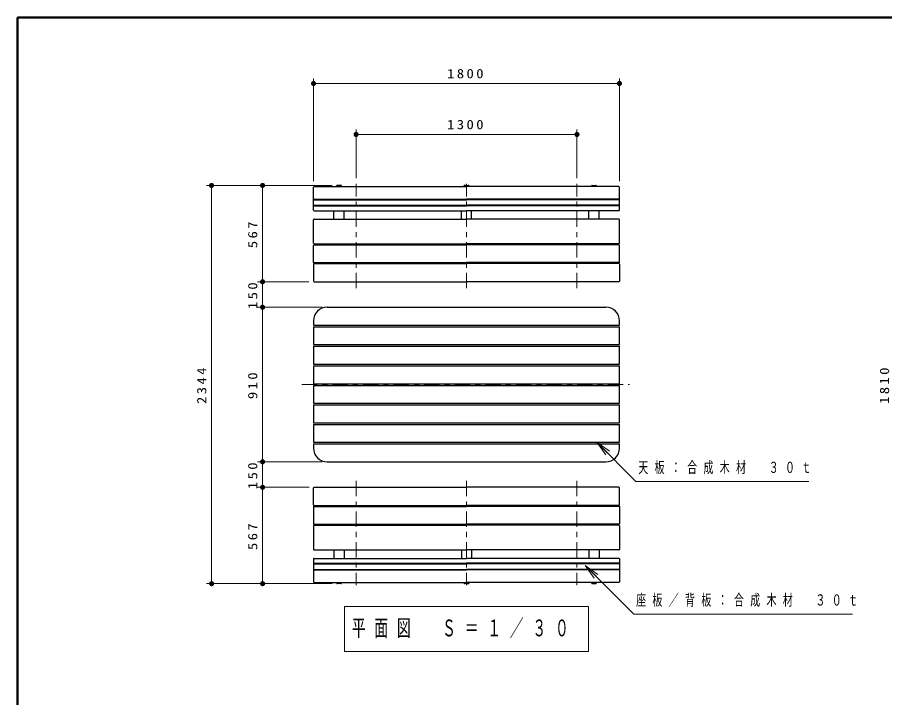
# Model space of a CAD drawing. Units: millimetres on the paper, with parts at other scales. Extents: x -385 to 0, y 0 to 267.
# Drawn here: x -385 to -214.9, y 133.5 to 267 of the extents above; entities that cross this region are included whole.
import ezdxf

# ---------------------------------------------------------------- set-up
doc = ezdxf.new("R2010")
doc.units = ezdxf.units.MM
doc.linetypes.add('USER2', pattern=[6, 3, -1, 1, -1])
doc.layers.add('LY_1', color=7, linetype='Continuous', lineweight=25)
doc.layers.add('LY_2', color=7, linetype='Continuous', lineweight=13)
doc.styles.add('ＭＳ ゴシック', font='')
doc.styles.get('ＭＳ ゴシック').set_extended_font_data('MS Gothic')

# ---------------------------------------------------------------- blocks, each defined once
blk = doc.blocks.new('filled_dot')
at = {"color": 0, "linetype": 'Continuous', "lineweight": -2, "const_width": 1.25}
blk.add_lwpolyline([(-0.625, 0, 1), (0.625, 0, 1)], format="xyb", close=True, dxfattribs=at)

msp = doc.modelspace()

# ---------------------------------------------------------------- linework, layer by layer
at = {"layer": 'LY_1', "lineweight": 13}
for p, q in [((-326.901, 234.851), (-326.901, 255.018)), ((-326.901, 254.018), (-266.901, 254.018)), ((-266.901, 234.851), (-266.901, 255.018)), ((-318.568, 235.453), (-318.568, 245.018)), ((-275.235, 235.453), (-275.235, 245.018)), ((-318.568, 244.018), (-275.235, 244.018)), ((-337.901, 234.018), (-347.901, 234.018)), ((-346.901, 155.871), (-346.901, 234.018)), ((-323.235, 234.018), (-337.901, 234.018)), ((-336.901, 215.111), (-336.901, 234.018)), ((-327.801, 215.111), (-337.901, 215.111)), ((-336.901, 210.111), (-336.901, 215.111)), ((-325.235, 210.111), (-337.901, 210.111)), ((-336.901, 179.778), (-336.901, 210.111)), ((-271.356, 183.611), (-269.235, 181.49)), ((-271.356, 183.611), (-268.881, 181.843)), ((-269.588, 181.136), (-271.356, 183.611)), ((-325.235, 179.778), (-337.901, 179.778)), ((-336.901, 174.778), (-336.901, 179.778)), ((-327.735, 174.778), (-337.901, 174.778)), ((-336.901, 155.871), (-336.901, 174.778)), ((-273.612, 159.45), (-271.491, 157.329)), ((-273.612, 159.45), (-271.138, 157.683)), ((-271.845, 156.976), (-273.612, 159.45)), ((-337.901, 155.871), (-347.901, 155.871)), ((-323.235, 155.871), (-337.901, 155.871)), ((-320.801, 151.387), (-320.801, 142.587)), ((-273.001, 151.387), (-320.801, 151.387)), ((-273.001, 142.587), (-273.001, 151.387)), ((-320.801, 142.587), (-273.001, 142.587))]:
    msp.add_line(p, q, dxfattribs=at)
at = {"layer": 'LY_1'}
for p, q in [((-326.901, 229.158), (-326.901, 233.685)), ((-326.801, 233.785), (-296.901, 233.785)), ((-322.401, 233.785), (-322.401, 233.851)), ((-321.568, 234.017), (-322.234, 234.017)), ((-321.401, 233.785), (-321.401, 233.851)), ((-297.401, 233.785), (-297.401, 233.851)), ((-296.901, 234.017), (-297.235, 234.017)), ((-296.901, 234.017), (-296.568, 234.017)), ((-267.002, 233.785), (-296.901, 233.785)), ((-296.401, 233.785), (-296.401, 233.851)), ((-272.402, 233.785), (-272.402, 233.851)), ((-272.235, 234.017), (-271.568, 234.017)), ((-271.402, 233.785), (-271.402, 233.851)), ((-266.902, 229.158), (-266.902, 233.685)), ((-326.801, 231.288), (-296.901, 231.288)), ((-326.801, 231.209), (-296.901, 231.209)), ((-326.801, 230.123), (-296.901, 230.123)), ((-326.801, 230.022), (-296.901, 230.022)), ((-267.002, 231.288), (-296.901, 231.288)), ((-267.002, 231.209), (-296.901, 231.209)), ((-267.002, 230.123), (-296.901, 230.123)), ((-267.002, 230.022), (-296.901, 230.022)), ((-326.801, 229.058), (-296.901, 229.058)), ((-322.901, 227.393), (-322.901, 229.058)), ((-320.901, 227.393), (-320.901, 229.058)), ((-297.901, 227.393), (-297.901, 229.058)), ((-267.002, 229.058), (-296.901, 229.058)), ((-295.901, 227.393), (-295.901, 229.058)), ((-272.902, 227.393), (-272.902, 229.058)), ((-270.902, 227.393), (-270.902, 229.058)), ((-326.901, 222.665), (-326.901, 227.293)), ((-326.801, 227.393), (-296.901, 227.393)), ((-267.002, 227.393), (-296.901, 227.393)), ((-266.902, 222.665), (-266.902, 227.293)), ((-326.901, 218.891), (-326.901, 222.254)), ((-326.801, 222.565), (-296.901, 222.565)), ((-326.801, 222.354), (-296.901, 222.354)), ((-322.901, 222.354), (-322.901, 222.565)), ((-320.901, 222.354), (-320.901, 222.565)), ((-297.901, 222.354), (-297.901, 222.565)), ((-267.002, 222.565), (-296.901, 222.565)), ((-267.002, 222.354), (-296.901, 222.354)), ((-295.901, 222.354), (-295.901, 222.565)), ((-272.902, 222.354), (-272.902, 222.565)), ((-270.902, 222.354), (-270.902, 222.565)), ((-266.902, 218.891), (-266.902, 222.254)), ((-326.901, 218.576), (-326.901, 215.211)), ((-326.801, 218.875), (-296.901, 218.875)), ((-326.801, 218.791), (-296.901, 218.791)), ((-326.801, 218.676), (-296.901, 218.676)), ((-322.901, 218.676), (-322.901, 218.791)), ((-320.901, 218.676), (-320.901, 218.791)), ((-297.901, 218.676), (-297.901, 218.791)), ((-267.002, 218.875), (-296.901, 218.875)), ((-267.002, 218.791), (-296.901, 218.791)), ((-267.002, 218.676), (-296.901, 218.676)), ((-295.901, 218.676), (-295.901, 218.791)), ((-272.902, 218.676), (-272.902, 218.791)), ((-270.902, 218.676), (-270.902, 218.791)), ((-266.902, 218.576), (-266.902, 215.211)), ((-326.801, 215.111), (-296.901, 215.111)), ((-267.002, 215.111), (-296.901, 215.111)), ((-326.901, 171.312), (-326.901, 174.677)), ((-326.801, 174.777), (-296.901, 174.777)), ((-267.002, 174.777), (-296.901, 174.777)), ((-266.902, 171.312), (-266.902, 174.677)), ((-326.901, 170.997), (-326.901, 167.635)), ((-326.801, 171.212), (-296.901, 171.212)), ((-326.801, 171.097), (-296.901, 171.097)), ((-326.801, 171.014), (-296.901, 171.014)), ((-322.901, 171.212), (-322.901, 171.097)), ((-320.901, 171.212), (-320.901, 171.097)), ((-297.901, 171.212), (-297.901, 171.097)), ((-267.002, 171.212), (-296.901, 171.212)), ((-267.002, 171.097), (-296.901, 171.097)), ((-267.002, 171.014), (-296.901, 171.014)), ((-295.901, 171.212), (-295.901, 171.097)), ((-272.902, 171.212), (-272.902, 171.097)), ((-270.902, 171.212), (-270.902, 171.097)), ((-266.902, 170.997), (-266.902, 167.635)), ((-326.901, 167.223), (-326.901, 162.595)), ((-326.801, 167.535), (-296.901, 167.535)), ((-326.801, 167.323), (-296.901, 167.323)), ((-322.901, 167.535), (-322.901, 167.323)), ((-320.901, 167.535), (-320.901, 167.323)), ((-297.901, 167.535), (-297.901, 167.323)), ((-267.002, 167.535), (-296.901, 167.535)), ((-267.002, 167.323), (-296.901, 167.323)), ((-295.901, 167.535), (-295.901, 167.323)), ((-272.902, 167.535), (-272.902, 167.323)), ((-270.902, 167.535), (-270.902, 167.323)), ((-266.902, 167.223), (-266.902, 162.595)), ((-326.801, 162.495), (-296.901, 162.495)), ((-322.901, 162.495), (-322.901, 160.83)), ((-320.901, 162.495), (-320.901, 160.83)), ((-297.901, 162.495), (-297.901, 160.83)), ((-267.002, 162.495), (-296.901, 162.495)), ((-295.901, 162.495), (-295.901, 160.83)), ((-272.902, 162.495), (-272.902, 160.83)), ((-270.902, 162.495), (-270.902, 160.83)), ((-326.901, 160.73), (-326.901, 156.204)), ((-326.801, 160.83), (-296.901, 160.83)), ((-267.002, 160.83), (-296.901, 160.83)), ((-266.902, 160.73), (-266.902, 156.204)), ((-326.801, 159.866), (-296.901, 159.866)), ((-326.801, 159.766), (-296.901, 159.766)), ((-326.801, 158.679), (-296.901, 158.679)), ((-326.801, 158.6), (-296.901, 158.6)), ((-267.002, 159.866), (-296.901, 159.866)), ((-267.002, 159.766), (-296.901, 159.766)), ((-267.002, 158.679), (-296.901, 158.679)), ((-267.002, 158.6), (-296.901, 158.6)), ((-326.801, 156.104), (-296.901, 156.104)), ((-322.401, 156.104), (-322.401, 156.038)), ((-321.568, 155.871), (-322.234, 155.871)), ((-321.401, 156.104), (-321.401, 156.038)), ((-297.401, 156.104), (-297.401, 156.038)), ((-296.901, 155.871), (-297.235, 155.871)), ((-267.002, 156.104), (-296.901, 156.104)), ((-296.901, 155.871), (-296.568, 155.871)), ((-296.401, 156.104), (-296.401, 156.038)), ((-272.402, 156.104), (-272.402, 156.038)), ((-272.235, 155.871), (-271.568, 155.871)), ((-271.402, 156.104), (-271.402, 156.038))]:
    msp.add_line(p, q, dxfattribs=at)
at = {"layer": 'LY_1', "linetype": 'USER2', "lineweight": 13}
for p, q in [((-318.568, 213.867), (-318.568, 234.323)), ((-296.901, 213.867), (-296.901, 234.323)), ((-275.235, 213.867), (-275.235, 234.323)), ((-329.191, 194.944), (-264.932, 194.944)), ((-318.568, 176.021), (-318.568, 155.565)), ((-296.901, 176.021), (-296.901, 155.565)), ((-275.235, 176.021), (-275.235, 155.565))]:
    msp.add_line(p, q, dxfattribs=at)
at = {"layer": 'LY_1', "color": 21}
for p, q in [((-324.235, 210.111), (-269.568, 210.111)), ((-326.901, 207.444), (-326.901, 206.611)), ((-326.901, 206.611), (-266.901, 206.611)), ((-326.901, 206.278), (-266.901, 206.278)), ((-326.901, 206.278), (-326.901, 202.778)), ((-266.901, 206.611), (-266.901, 207.444)), ((-266.901, 202.778), (-266.901, 206.278)), ((-326.901, 202.778), (-266.901, 202.778)), ((-326.901, 202.444), (-266.901, 202.444)), ((-326.901, 202.444), (-326.901, 198.944)), ((-266.901, 198.944), (-266.901, 202.444)), ((-326.901, 198.944), (-266.901, 198.944)), ((-326.901, 198.611), (-266.901, 198.611)), ((-326.901, 198.611), (-326.901, 195.111)), ((-266.901, 195.111), (-266.901, 198.611)), ((-326.901, 195.111), (-266.901, 195.111)), ((-326.901, 194.778), (-266.901, 194.778)), ((-326.901, 194.778), (-326.901, 191.278)), ((-266.901, 191.278), (-266.901, 194.778)), ((-326.901, 191.278), (-266.901, 191.278)), ((-326.901, 190.944), (-266.901, 190.944)), ((-326.901, 190.944), (-326.901, 187.444)), ((-266.901, 187.444), (-266.901, 190.944)), ((-326.901, 187.444), (-266.901, 187.444)), ((-326.901, 187.111), (-266.901, 187.111)), ((-326.901, 187.111), (-326.901, 183.611)), ((-266.901, 183.611), (-266.901, 187.111)), ((-326.901, 183.611), (-266.901, 183.611)), ((-326.901, 183.278), (-266.901, 183.278)), ((-326.901, 183.278), (-326.901, 182.444)), ((-266.901, 182.444), (-266.901, 183.278)), ((-324.235, 179.778), (-269.568, 179.778))]:
    msp.add_line(p, q, dxfattribs=at)
at = {"layer": 'LY_1', "lineweight": 13}
for points in [[(-271.356, 183.611), (-263.665, 175.919), (-229.776, 175.919)], [(-273.612, 159.45), (-264.056, 149.894), (-221.198, 149.894)]]:
    msp.add_lwpolyline(points, dxfattribs=at)
at = {"layer": 'LY_1'}
for centre, radius, start, end in [((-326.801, 233.685), 0.1, 90, 180), ((-322.234, 233.851), 0.167, 90, 180), ((-321.568, 233.851), 0.167, 0, 90), ((-297.235, 233.851), 0.167, 90, 180), ((-296.568, 233.851), 0.167, 0, 90), ((-272.235, 233.851), 0.167, 90, 180), ((-271.568, 233.851), 0.167, 0, 90), ((-267.002, 233.685), 0.1, 0, 90), ((-326.801, 231.388), 0.1, 180, 270), ((-267.002, 231.388), 0.1, 270, 0), ((-326.801, 231.309), 0.1, 180, 270), ((-326.801, 230.223), 0.1, 180, 270), ((-326.801, 230.122), 0.1, 180, 270), ((-267.002, 231.309), 0.1, 270, 0), ((-267.002, 230.223), 0.1, 270, 0), ((-267.002, 230.122), 0.1, 270, 0), ((-326.801, 229.158), 0.1, 180, 270), ((-267.002, 229.158), 0.1, 270, 0), ((-326.801, 227.293), 0.1, 90, 180), ((-267.002, 227.293), 0.1, 0, 90), ((-326.801, 222.665), 0.1, 180, 270), ((-326.801, 222.254), 0.1, 90, 180), ((-267.002, 222.665), 0.1, 270, 0), ((-267.002, 222.254), 0.1, 0, 90), ((-326.801, 218.975), 0.1, 180, 270), ((-326.801, 218.891), 0.1, 180, 270), ((-326.801, 218.576), 0.1, 90, 180), ((-267.002, 218.975), 0.1, 270, 0), ((-267.002, 218.891), 0.1, 270, 0), ((-267.002, 218.576), 0.1, 0, 90), ((-326.801, 215.211), 0.1, 180, 270), ((-267.002, 215.211), 0.1, 270, 0), ((-326.801, 174.677), 0.1, 90, 180), ((-267.002, 174.677), 0.1, 0, 90), ((-326.801, 171.312), 0.1, 180, 270), ((-326.801, 170.997), 0.1, 90, 180), ((-326.801, 170.914), 0.1, 90, 180), ((-267.002, 171.312), 0.1, 270, 0), ((-267.002, 170.997), 0.1, 0, 90), ((-267.002, 170.914), 0.1, 0, 90), ((-326.801, 167.635), 0.1, 180, 270), ((-326.801, 167.223), 0.1, 90, 180), ((-267.002, 167.635), 0.1, 270, 0), ((-267.002, 167.223), 0.1, 0, 90), ((-326.801, 162.595), 0.1, 180, 270), ((-267.002, 162.595), 0.1, 270, 0), ((-326.801, 160.73), 0.1, 90, 180), ((-267.002, 160.73), 0.1, 0, 90), ((-326.801, 159.766), 0.1, 90, 180), ((-326.801, 159.666), 0.1, 90, 180), ((-326.801, 158.579), 0.1, 90, 180), ((-326.801, 158.5), 0.1, 90, 180), ((-267.002, 159.766), 0.1, 0, 90), ((-267.002, 159.666), 0.1, 0, 90), ((-267.002, 158.579), 0.1, 0, 90), ((-267.002, 158.5), 0.1, 0, 90), ((-326.801, 156.204), 0.1, 180, 270), ((-322.234, 156.038), 0.167, 180, 270), ((-321.568, 156.038), 0.167, 270, 0), ((-297.235, 156.038), 0.167, 180, 270), ((-296.568, 156.038), 0.167, 270, 0), ((-272.235, 156.038), 0.167, 180, 270), ((-271.568, 156.038), 0.167, 270, 0), ((-267.002, 156.204), 0.1, 270, 0)]:
    msp.add_arc(centre, radius, start, end, dxfattribs=at)
at = {"layer": 'LY_1', "color": 21}
for centre, start, end in [((-324.235, 207.444), 90, 180), ((-269.568, 207.444), 0, 90), ((-324.235, 182.444), 180, 270), ((-269.568, 182.444), 270, 0)]:
    msp.add_arc(centre, 2.667, start, end, dxfattribs=at)
at = {"layer": 'LY_2', "lineweight": 50}
for p, q in [((-385, 267), (-385, 0)), ((0, 267), (-385, 267))]:
    msp.add_line(p, q, dxfattribs=at)

# ---------------------------------------------------------------- block references
at = {"layer": 'LY_1', "lineweight": 13, "xscale": 0.4, "yscale": 0.4}
for p in [(-326.901, 254.018), (-318.568, 244.018)]:
    msp.add_blockref('filled_dot', p, dxfattribs=at)
for p, rotation in [((-266.901, 254.018), 180), ((-275.235, 244.018), 180), ((-346.901, 234.018), 270), ((-336.901, 234.018), 270), ((-336.901, 215.111), 270), ((-336.901, 215.111), 90), ((-336.901, 210.111), 90), ((-336.901, 210.111), 270), ((-336.901, 179.778), 90), ((-336.901, 179.778), 270), ((-336.901, 174.778), 90), ((-336.901, 174.778), 270), ((-346.901, 155.871), 90), ((-336.901, 155.871), 90)]:
    msp.add_blockref('filled_dot', p, dxfattribs=dict(at, rotation=rotation))

# ---------------------------------------------------------------- texts
at = {"layer": 'LY_1', "style": 'ＭＳ ゴシック'}
for s, insert, char_height, attachment_point in [('\\T1.33;\\W1.15;1800', (-296.901, 255.018), 1.833, 8), ('\\T1.33;\\W1.15;1300', (-296.901, 245.018), 1.833, 8), ('\\T1.64;\\W0.65;天板：合成木材\u3000３０ｔ', (-263.211, 178.569), 2.199, 4), ('\\T1.64;\\W0.65;座板／背板：合成木材\u3000３０ｔ', (-263.635, 152.544), 2.199, 4), ('\\T1.64;\\W0.6;平面図\u3000Ｓ＝１／３０', (-319.401, 146.987), 3.299, 4)]:
    msp.add_mtext(s, dxfattribs=dict(at, insert=insert, char_height=char_height, attachment_point=attachment_point))
at = {"layer": 'LY_1', "char_height": 1.833, "attachment_point": 8, "rotation": 90, "style": 'ＭＳ ゴシック'}
for s, insert in [('\\T1.33;\\W1.15;567', (-337.901, 224.564)), ('\\T1.33;\\W1.15;150', (-337.901, 212.611)), ('\\T1.33;\\W1.15;2344', (-347.901, 194.944)), ('\\T1.33;\\W1.15;1810', (-213.985, 194.944)), ('\\T1.33;\\W1.15;910', (-337.901, 194.944)), ('\\T1.33;\\W1.15;150', (-337.901, 177.278)), ('\\T1.33;\\W1.15;567', (-337.901, 165.324))]:
    msp.add_mtext(s, dxfattribs=dict(at, insert=insert))

doc.saveas('drawing.dxf')
